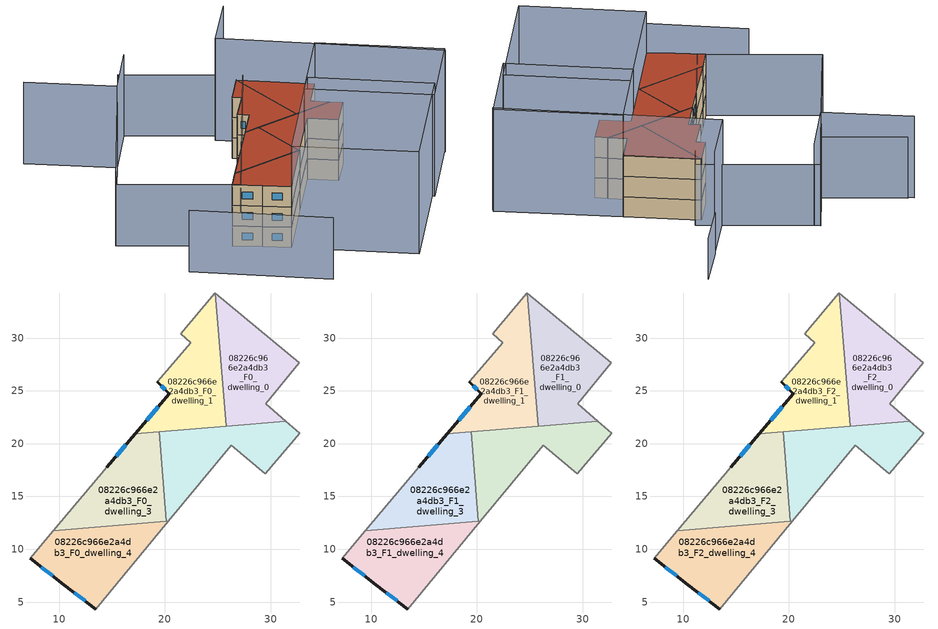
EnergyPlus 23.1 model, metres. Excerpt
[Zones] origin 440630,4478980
08226c966e2a4db3_F0_dwelling_0
 floor ground (EU_floor_Construction): 32.72,27.67 29.54,23.81 31.45,22.14 25.8,21.67 24.76,34.24 z0
 wall adiabatic (EU_wall_Construction): 31.45,22.14 29.54,23.81 32.72,27.67 24.76,34.24 z0:3
 wall to 08226c966e2a4db3_F0_dwelling_1 (EU_wall_Construction): 24.76,34.24 25.8,21.67 z0:3
 wall to 08226c966e2a4db3_F0_dwelling_2 (EU_wall_Construction): 25.8,21.67 31.45,22.14 z0:3
08226c966e2a4db3_F0_dwelling_1
 floor ground (EU_floor_Construction): 24.76,34.24 25.8,21.67 17.2,20.96 20.41,24.75 19.26,25.86 19.3,25.91 22.44,29.57 21.5,30.42 24.72,34.28 z0
 wall outside (EU_wall_Construction): 19.26,25.86 20.41,24.75 17.2,20.96 z0:3
 wall adiabatic (EU_wall_Construction): 24.76,34.24 24.72,34.28 21.5,30.42 22.44,29.57 19.3,25.91 19.26,25.86 z0:3
 wall to 08226c966e2a4db3_F0_dwelling_3 (EU_wall_Construction): 17.2,20.96 19.43,21.15 z0:3
 wall to 08226c966e2a4db3_F0_dwelling_2 (EU_wall_Construction): 19.44,21.15 25.8,21.67 z0:3
 window (EU_Window_Construction): 19.34,23.5 18.26,22.22 / 19.64,25.5 20.03,25.12 z0.99:2.01
08226c966e2a4db3_F0_dwelling_2
 floor ground (EU_floor_Construction): 32.79,20.97 29.48,17.15 26.28,19.86 20.31,12.65 20.14,12.63 19.43,21.15 31.45,22.14 z0
 wall adiabatic (EU_wall_Construction): 20.31,12.65 26.28,19.86 29.48,17.15 32.79,20.97 31.45,22.14 z0:3
 wall to 08226c966e2a4db3_F0_dwelling_3 (EU_wall_Construction): 19.44,21.15 20.14,12.63 z0:3
 wall to 08226c966e2a4db3_F0_dwelling_4 (EU_wall_Construction): 20.14,12.63 20.31,12.65 z0:3
08226c966e2a4db3_F0_dwelling_3
 floor ground (EU_floor_Construction): 19.43,21.15 20.14,12.63 9.42,11.75 14.49,17.76 17.2,20.96 z0
 wall outside (EU_wall_Construction): 17.2,20.96 14.49,17.76 z0:3
 wall adiabatic (EU_wall_Construction): 14.49,17.76 9.42,11.75 z0:3
 wall to 08226c966e2a4db3_F0_dwelling_4 (EU_wall_Construction): 9.42,11.75 20.14,12.63 z0:3
 window (EU_Window_Construction): 16.3,19.9 15.39,18.82 z0.99:2.01
08226c966e2a4db3_F0_dwelling_4
 floor ground (EU_floor_Construction): 20.31,12.65 13.43,4.34 10.4,6.66 7.22,9.13 9.42,11.75 z0
 wall outside (EU_wall_Construction): 7.22,9.13 10.4,6.66 13.43,4.34 z0:3
 wall adiabatic (EU_wall_Construction): 13.43,4.34 20.31,12.65 / 9.42,11.75 7.22,9.13 z0:3
 window (EU_Window_Construction): 11.4,5.89 12.42,5.11 / 8.27,8.31 9.35,7.48 z0.99:2.01
08226c966e2a4db3_F1_dwelling_0
 floor to 08226c966e2a4db3_F0_dwelling_0 (EU_floor_Construction): 32.72,27.67 29.54,23.81 31.45,22.14 25.8,21.67 24.76,34.24 z3
 wall adiabatic (EU_wall_Construction): 31.45,22.14 29.54,23.81 32.72,27.67 24.76,34.24 z3:6
 wall to 08226c966e2a4db3_F1_dwelling_1 (EU_wall_Construction): 24.76,34.24 25.8,21.67 z3:6
 wall to 08226c966e2a4db3_F1_dwelling_2 (EU_wall_Construction): 25.8,21.67 31.45,22.14 z3:6
08226c966e2a4db3_F1_dwelling_1
 floor to 08226c966e2a4db3_F0_dwelling_1 (EU_floor_Construction): 24.76,34.24 25.8,21.67 17.2,20.96 20.41,24.75 19.26,25.86 19.3,25.91 22.44,29.57 21.5,30.42 24.72,34.28 z3
 wall outside (EU_wall_Construction): 19.26,25.86 20.41,24.75 17.2,20.96 z3:6
 wall adiabatic (EU_wall_Construction): 24.76,34.24 24.72,34.28 21.5,30.42 22.44,29.57 19.3,25.91 19.26,25.86 z3:6
 wall to 08226c966e2a4db3_F1_dwelling_3 (EU_wall_Construction): 17.2,20.96 19.43,21.15 z3:6
 wall to 08226c966e2a4db3_F1_dwelling_2 (EU_wall_Construction): 19.44,21.15 25.8,21.67 z3:6
 window (EU_Window_Construction): 19.34,23.5 18.26,22.22 / 19.64,25.5 20.03,25.12 z3.99:5.01
08226c966e2a4db3_F1_dwelling_2
 floor to 08226c966e2a4db3_F0_dwelling_2 (EU_floor_Construction): 32.79,20.97 29.48,17.15 26.28,19.86 20.31,12.65 20.14,12.63 19.43,21.15 31.45,22.14 z3
 wall adiabatic (EU_wall_Construction): 20.31,12.65 26.28,19.86 29.48,17.15 32.79,20.97 31.45,22.14 z3:6
 wall to 08226c966e2a4db3_F1_dwelling_3 (EU_wall_Construction): 19.44,21.15 20.14,12.63 z3:6
 wall to 08226c966e2a4db3_F1_dwelling_4 (EU_wall_Construction): 20.14,12.63 20.31,12.65 z3:6
08226c966e2a4db3_F1_dwelling_3
 floor to 08226c966e2a4db3_F0_dwelling_3 (EU_floor_Construction): 19.43,21.15 20.14,12.63 9.42,11.75 14.49,17.76 17.2,20.96 z3
 wall outside (EU_wall_Construction): 17.2,20.96 14.49,17.76 z3:6
 wall adiabatic (EU_wall_Construction): 14.49,17.76 9.42,11.75 z3:6
 wall to 08226c966e2a4db3_F1_dwelling_4 (EU_wall_Construction): 9.42,11.75 20.14,12.63 z3:6
 window (EU_Window_Construction): 16.3,19.9 15.39,18.82 z3.99:5.01
08226c966e2a4db3_F1_dwelling_4
 floor to 08226c966e2a4db3_F0_dwelling_4 (EU_floor_Construction): 20.31,12.65 13.43,4.34 10.4,6.66 7.22,9.13 9.42,11.75 z3
 wall outside (EU_wall_Construction): 7.22,9.13 10.4,6.66 13.43,4.34 z3:6
 wall adiabatic (EU_wall_Construction): 13.43,4.34 20.31,12.65 / 9.42,11.75 7.22,9.13 z3:6
 window (EU_Window_Construction): 11.4,5.89 12.42,5.11 / 8.27,8.31 9.35,7.48 z3.99:5.01
08226c966e2a4db3_F2_dwelling_0
 floor to 08226c966e2a4db3_F1_dwelling_0 (EU_floor_Construction): 32.72,27.67 29.54,23.81 31.45,22.14 25.8,21.67 24.76,34.24 z6
 wall adiabatic (EU_wall_Construction): 31.45,22.14 29.54,23.81 32.72,27.67 24.76,34.24 z6:9
 wall to 08226c966e2a4db3_F2_dwelling_1 (EU_wall_Construction): 24.76,34.24 25.8,21.67 z6:9
 wall to 08226c966e2a4db3_F2_dwelling_2 (EU_wall_Construction): 25.8,21.67 31.45,22.14 z6:9
 roof outside (EU_roof_Construction): 31.45,22.14 29.54,23.81 32.72,27.67 24.76,34.24 25.8,21.67 z9
08226c966e2a4db3_F2_dwelling_1
 floor to 08226c966e2a4db3_F1_dwelling_1 (EU_floor_Construction): 24.76,34.24 25.8,21.67 17.2,20.96 20.41,24.75 19.26,25.86 19.3,25.91 22.44,29.57 21.5,30.42 24.72,34.28 z6
 wall outside (EU_wall_Construction): 19.26,25.86 20.41,24.75 17.2,20.96 z6:9
 wall adiabatic (EU_wall_Construction): 24.76,34.24 24.72,34.28 21.5,30.42 22.44,29.57 19.3,25.91 19.26,25.86 z6:9
 wall to 08226c966e2a4db3_F2_dwelling_3 (EU_wall_Construction): 17.2,20.96 19.43,21.15 z6:9
 wall to 08226c966e2a4db3_F2_dwelling_2 (EU_wall_Construction): 19.44,21.15 25.8,21.67 z6:9
 window (EU_Window_Construction): 19.34,23.5 18.26,22.22 / 19.64,25.5 20.03,25.12 z6.99:8.01
 roof outside (EU_roof_Construction): 25.8,21.67 24.76,34.24 24.72,34.28 21.5,30.42 22.44,29.57 19.3,25.91 19.26,25.86 20.41,24.75 17.2,20.96 z9
08226c966e2a4db3_F2_dwelling_2
 floor to 08226c966e2a4db3_F1_dwelling_2 (EU_floor_Construction): 32.79,20.97 29.48,17.15 26.28,19.86 20.31,12.65 20.14,12.63 19.43,21.15 31.45,22.14 z6
 wall adiabatic (EU_wall_Construction): 20.31,12.65 26.28,19.86 29.48,17.15 32.79,20.97 31.45,22.14 z6:9
 wall to 08226c966e2a4db3_F2_dwelling_3 (EU_wall_Construction): 19.44,21.15 20.14,12.63 z6:9
 wall to 08226c966e2a4db3_F2_dwelling_4 (EU_wall_Construction): 20.14,12.63 20.31,12.65 z6:9
 roof outside (EU_roof_Construction): 29.48,17.15 32.79,20.97 31.45,22.14 19.43,21.15 20.14,12.63 20.31,12.65 26.28,19.86 z9
08226c966e2a4db3_F2_dwelling_3
 floor to 08226c966e2a4db3_F1_dwelling_3 (EU_floor_Construction): 19.43,21.15 20.14,12.63 9.42,11.75 14.49,17.76 17.2,20.96 z6
 wall outside (EU_wall_Construction): 17.2,20.96 14.49,17.76 z6:9
 wall adiabatic (EU_wall_Construction): 14.49,17.76 9.42,11.75 z6:9
 wall to 08226c966e2a4db3_F2_dwelling_4 (EU_wall_Construction): 9.42,11.75 20.14,12.63 z6:9
 window (EU_Window_Construction): 16.3,19.9 15.39,18.82 z6.99:8.01
 roof outside (EU_roof_Construction): 20.14,12.63 19.43,21.15 17.2,20.96 14.49,17.76 9.42,11.75 z9
08226c966e2a4db3_F2_dwelling_4
 floor to 08226c966e2a4db3_F1_dwelling_4 (EU_floor_Construction): 20.31,12.65 13.43,4.34 10.4,6.66 7.22,9.13 9.42,11.75 z6
 wall outside (EU_wall_Construction): 7.22,9.13 10.4,6.66 13.43,4.34 z6:9
 wall adiabatic (EU_wall_Construction): 13.43,4.34 20.31,12.65 / 9.42,11.75 7.22,9.13 z6:9
 window (EU_Window_Construction): 11.4,5.89 12.42,5.11 / 8.27,8.31 9.35,7.48 z6.99:8.01
 roof outside (EU_roof_Construction): 13.43,4.34 20.31,12.65 9.42,11.75 7.22,9.13 10.4,6.66 z9
shading: 45.83,16.33 22.58,36.05 / 22.58,36.05 28.73,43.29 / 13.42,4.35 26.29,19.86 / 26.29,19.86 39.28,9.08 / 39.28,9.08 26.42,-6.43 / 26.42,-6.43 13.42,4.35 / 32.72,27.67 46,16.7 / 46,16.7 37.42,6.31 / 37.42,6.31 24.14,17.27 / 24.14,17.27 32.72,27.67 z0:15; -1.6,6.08 12.92,-6.29 / -1.35,43.99 8.06,37.56 / 8.06,37.56 -4.94,18.53 / -5.46,17.78 12.58,44.22 / 12.58,44.22 26.2,34.92 / 26.2,34.92 8.16,8.49 / 8.16,8.49 -5.46,17.78 z0:9; 28.63,43.33 33.51,48.95 z0:6; 13.25,43.74 7.36,36.53 / 7.36,36.53 -2.21,44.34 z0:12
[Building]
EU S2 Campaign: North Axis=0; Terrain=City; Solar Distribution=FullExterior
[Site:Location]
Madrid: Latitude=40.5; Longitude=-3.5; Time Zone=1; Elevation=609
[SizingPeriod:WeatherFileDays]
AnnualSizingPeriod: Begin Month=1; Begin Day of Month=1; End Month=12; End Day of Month=31; Day of Week for Start Day=Monday; Use Weather File Daylight Saving Period=No; Use Weather File Rain and Snow Indicators=No
[MATERIAL]
EU_InternalMass_Material: Roughness=MediumRough; Thickness=0.1; Conductivity=1; Density=1800; Specific Heat=900; Thermal Absorptance=0.9; Solar Absorptance=0.7; Visible Absorptance=0.7
[MATERIAL:NOMASS] Roughness=MediumRough; Thermal Absorptance=0.9; Solar Absorptance=0.7; Visible Absorptance=0.7
Name | Thermal Resistance
EU_wall_NoMass | 0.609216
EU_roof_NoMass | 0.513268
EU_floor_NoMass | 0.568163
[WINDOWMATERIAL:SIMPLEGLAZINGSYSTEM]
EU_Window_SimpleGlazing: UFactor=5.50606; Solar Heat Gain Coefficient=0.85; Visible Transmittance=0.85
[CONSTRUCTION]
EU_wall_Construction: EU_wall_NoMass
EU_roof_Construction: EU_roof_NoMass
EU_floor_Construction: EU_floor_NoMass
EU_InternalMass_Construction: EU_InternalMass_Material
EU_Window_Construction: EU_Window_SimpleGlazing
[ZONE] Type=1; Multiplier=1; Ceiling Height=autocalculate; Floor Area=autocalculate; Part of Total Floor Area=Yes
Name | Volume
08226c966e2a4db3_F0_dwelling_0; 08226c966e2a4db3_F1_dwelling_0; 08226c966e2a4db3_F2_dwelling_0 | 166.7
08226c966e2a4db3_F0_dwelling_1; 08226c966e2a4db3_F1_dwelling_1; 08226c966e2a4db3_F2_dwelling_1 | 166.688
08226c966e2a4db3_F0_dwelling_2 | 166.703
08226c966e2a4db3_F1_dwelling_2; 08226c966e2a4db3_F2_dwelling_2 | 166.702
08226c966e2a4db3_F0_dwelling_3; 08226c966e2a4db3_F1_dwelling_3; 08226c966e2a4db3_F2_dwelling_3 | 166.704
08226c966e2a4db3_F0_dwelling_4 | 166.693
08226c966e2a4db3_F1_dwelling_4; 08226c966e2a4db3_F2_dwelling_4 | 166.694
[INTERNALMASS] Construction=EU_InternalMass_Construction
Name | Zone or ZoneList | Surface Area
08226c966e2a4db3_F0_dwelling_0_EU_InternalMass | 08226c966e2a4db3_F0_dwelling_0 | 55.5667
08226c966e2a4db3_F0_dwelling_1_EU_InternalMass | 08226c966e2a4db3_F0_dwelling_1 | 55.5627
08226c966e2a4db3_F0_dwelling_2_EU_InternalMass | 08226c966e2a4db3_F0_dwelling_2 | 55.566
08226c966e2a4db3_F0_dwelling_3_EU_InternalMass | 08226c966e2a4db3_F0_dwelling_3 | 55.5699
08226c966e2a4db3_F0_dwelling_4_EU_InternalMass | 08226c966e2a4db3_F0_dwelling_4 | 55.5647
08226c966e2a4db3_F1_dwelling_0_EU_InternalMass | 08226c966e2a4db3_F1_dwelling_0 | 55.5667
08226c966e2a4db3_F1_dwelling_1_EU_InternalMass | 08226c966e2a4db3_F1_dwelling_1 | 55.5627
08226c966e2a4db3_F1_dwelling_2_EU_InternalMass | 08226c966e2a4db3_F1_dwelling_2 | 55.566
08226c966e2a4db3_F1_dwelling_3_EU_InternalMass | 08226c966e2a4db3_F1_dwelling_3 | 55.5699
08226c966e2a4db3_F1_dwelling_4_EU_InternalMass | 08226c966e2a4db3_F1_dwelling_4 | 55.5647
08226c966e2a4db3_F2_dwelling_0_EU_InternalMass | 08226c966e2a4db3_F2_dwelling_0 | 55.5667
08226c966e2a4db3_F2_dwelling_1_EU_InternalMass | 08226c966e2a4db3_F2_dwelling_1 | 55.5627
08226c966e2a4db3_F2_dwelling_2_EU_InternalMass | 08226c966e2a4db3_F2_dwelling_2 | 55.566
08226c966e2a4db3_F2_dwelling_3_EU_InternalMass | 08226c966e2a4db3_F2_dwelling_3 | 55.5699
08226c966e2a4db3_F2_dwelling_4_EU_InternalMass | 08226c966e2a4db3_F2_dwelling_4 | 55.5647
[OTHEREQUIPMENT] Fuel Type=Electricity; Design Level Calculation Method=Watts/Area; Power per Zone Floor Area=1; Fraction Latent=0; Fraction Radiant=0; Fraction Lost=0; Carbon Dioxide Generation Rate=0; EndUse Subcategory=EU_Step8_InternalGains
Name | Zone or ZoneList or Space or SpaceList | Schedule
EU_Step8_InternalGain_08226c966e2a4db3_F0_dwelling_0_f000 | 08226c966e2a4db3_F0_dwelling_0 | EU_Step8_GainSchedule_08226c966e2a4db3_F0_dwelling_0_f000
EU_Step8_InternalGain_08226c966e2a4db3_F0_dwelling_1_f000 | 08226c966e2a4db3_F0_dwelling_1 | EU_Step8_GainSchedule_08226c966e2a4db3_F0_dwelling_1_f000
EU_Step8_InternalGain_08226c966e2a4db3_F0_dwelling_2_f000 | 08226c966e2a4db3_F0_dwelling_2 | EU_Step8_GainSchedule_08226c966e2a4db3_F0_dwelling_2_f000
EU_Step8_InternalGain_08226c966e2a4db3_F0_dwelling_3_f000 | 08226c966e2a4db3_F0_dwelling_3 | EU_Step8_GainSchedule_08226c966e2a4db3_F0_dwelling_3_f000
EU_Step8_InternalGain_08226c966e2a4db3_F0_dwelling_4_f000 | 08226c966e2a4db3_F0_dwelling_4 | EU_Step8_GainSchedule_08226c966e2a4db3_F0_dwelling_4_f000
EU_Step8_InternalGain_08226c966e2a4db3_F1_dwelling_0_f000 | 08226c966e2a4db3_F1_dwelling_0 | EU_Step8_GainSchedule_08226c966e2a4db3_F1_dwelling_0_f000
EU_Step8_InternalGain_08226c966e2a4db3_F1_dwelling_1_f000 | 08226c966e2a4db3_F1_dwelling_1 | EU_Step8_GainSchedule_08226c966e2a4db3_F1_dwelling_1_f000
EU_Step8_InternalGain_08226c966e2a4db3_F1_dwelling_2_f000 | 08226c966e2a4db3_F1_dwelling_2 | EU_Step8_GainSchedule_08226c966e2a4db3_F1_dwelling_2_f000
EU_Step8_InternalGain_08226c966e2a4db3_F1_dwelling_3_f000 | 08226c966e2a4db3_F1_dwelling_3 | EU_Step8_GainSchedule_08226c966e2a4db3_F1_dwelling_3_f000
EU_Step8_InternalGain_08226c966e2a4db3_F1_dwelling_4_f000 | 08226c966e2a4db3_F1_dwelling_4 | EU_Step8_GainSchedule_08226c966e2a4db3_F1_dwelling_4_f000
EU_Step8_InternalGain_08226c966e2a4db3_F2_dwelling_0_f000 | 08226c966e2a4db3_F2_dwelling_0 | EU_Step8_GainSchedule_08226c966e2a4db3_F2_dwelling_0_f000
EU_Step8_InternalGain_08226c966e2a4db3_F2_dwelling_1_f000 | 08226c966e2a4db3_F2_dwelling_1 | EU_Step8_GainSchedule_08226c966e2a4db3_F2_dwelling_1_f000
EU_Step8_InternalGain_08226c966e2a4db3_F2_dwelling_2_f000 | 08226c966e2a4db3_F2_dwelling_2 | EU_Step8_GainSchedule_08226c966e2a4db3_F2_dwelling_2_f000
EU_Step8_InternalGain_08226c966e2a4db3_F2_dwelling_3_f000 | 08226c966e2a4db3_F2_dwelling_3 | EU_Step8_GainSchedule_08226c966e2a4db3_F2_dwelling_3_f000
EU_Step8_InternalGain_08226c966e2a4db3_F2_dwelling_4_f000 | 08226c966e2a4db3_F2_dwelling_4 | EU_Step8_GainSchedule_08226c966e2a4db3_F2_dwelling_4_f000
[ZONEVENTILATION:DESIGNFLOWRATE] Schedule=EU_AlwaysOn; Design Flow Rate Calculation Method=AirChanges/Hour; Air Changes per Hour=0.752966; Ventilation Type=Natural; Fan Pressure Rise=0; Fan Total Efficiency=1; Constant Term Coefficient=1; Temperature Term Coefficient=0; Velocity Term Coefficient=0; Velocity Squared Term Coefficient=0; Minimum Indoor Temperature=-100; Maximum Indoor Temperature=100; Delta Temperature=-100; Minimum Outdoor Temperature=-100; Maximum Outdoor Temperature=100; Maximum Wind Speed=40
Name | Zone or ZoneList or Space or SpaceList
EU_ConstantAir_08226c966e2a4db3_F0_dwelling_0 | 08226c966e2a4db3_F0_dwelling_0
EU_ConstantAir_08226c966e2a4db3_F0_dwelling_1 | 08226c966e2a4db3_F0_dwelling_1
EU_ConstantAir_08226c966e2a4db3_F0_dwelling_2 | 08226c966e2a4db3_F0_dwelling_2
EU_ConstantAir_08226c966e2a4db3_F0_dwelling_3 | 08226c966e2a4db3_F0_dwelling_3
EU_ConstantAir_08226c966e2a4db3_F0_dwelling_4 | 08226c966e2a4db3_F0_dwelling_4
EU_ConstantAir_08226c966e2a4db3_F1_dwelling_0 | 08226c966e2a4db3_F1_dwelling_0
EU_ConstantAir_08226c966e2a4db3_F1_dwelling_1 | 08226c966e2a4db3_F1_dwelling_1
EU_ConstantAir_08226c966e2a4db3_F1_dwelling_2 | 08226c966e2a4db3_F1_dwelling_2
EU_ConstantAir_08226c966e2a4db3_F1_dwelling_3 | 08226c966e2a4db3_F1_dwelling_3
EU_ConstantAir_08226c966e2a4db3_F1_dwelling_4 | 08226c966e2a4db3_F1_dwelling_4
EU_ConstantAir_08226c966e2a4db3_F2_dwelling_0 | 08226c966e2a4db3_F2_dwelling_0
EU_ConstantAir_08226c966e2a4db3_F2_dwelling_1 | 08226c966e2a4db3_F2_dwelling_1
EU_ConstantAir_08226c966e2a4db3_F2_dwelling_2 | 08226c966e2a4db3_F2_dwelling_2
EU_ConstantAir_08226c966e2a4db3_F2_dwelling_3 | 08226c966e2a4db3_F2_dwelling_3
EU_ConstantAir_08226c966e2a4db3_F2_dwelling_4 | 08226c966e2a4db3_F2_dwelling_4
[HVACTEMPLATE:THERMOSTAT] Constant Heating Setpoint=20; Constant Cooling Setpoint=50
EU_HeatOnly_08226c966e2a4db3_F0_dwelling_0; EU_HeatOnly_08226c966e2a4db3_F0_dwelling_1; EU_HeatOnly_08226c966e2a4db3_F0_dwelling_2; EU_HeatOnly_08226c966e2a4db3_F0_dwelling_3; EU_HeatOnly_08226c966e2a4db3_F0_dwelling_4; EU_HeatOnly_08226c966e2a4db3_F1_dwelling_0; EU_HeatOnly_08226c966e2a4db3_F1_dwelling_1; EU_HeatOnly_08226c966e2a4db3_F1_dwelling_2; EU_HeatOnly_08226c966e2a4db3_F1_dwelling_3; EU_HeatOnly_08226c966e2a4db3_F1_dwelling_4; EU_HeatOnly_08226c966e2a4db3_F2_dwelling_0; EU_HeatOnly_08226c966e2a4db3_F2_dwelling_1; EU_HeatOnly_08226c966e2a4db3_F2_dwelling_2; EU_HeatOnly_08226c966e2a4db3_F2_dwelling_3; EU_HeatOnly_08226c966e2a4db3_F2_dwelling_4
[HVACTEMPLATE:ZONE:IDEALLOADSAIRSYSTEM] System Availability Schedule=EU_AlwaysOn; Maximum Heating Supply Air Temperature=50; Minimum Cooling Supply Air Temperature=13; Maximum Heating Supply Air Humidity Ratio=0.0156; Minimum Cooling Supply Air Humidity Ratio=0.0077; Heating Limit=NoLimit; Cooling Limit=NoLimit; Heating Availability Schedule=EU_AlwaysOn; Cooling Availability Schedule=EU_CoolingOff; Dehumidification Control Type=ConstantSensibleHeatRatio; Cooling Sensible Heat Ratio=0.7; Dehumidification Setpoint=60; Humidification Control Type=None; Humidification Setpoint=30; Outdoor Air Method=None; Outdoor Air Flow Rate per Person=0.00944; Outdoor Air Flow Rate per Zone Floor Area=0; Outdoor Air Flow Rate per Zone=0; Demand Controlled Ventilation Type=None; Outdoor Air Economizer Type=NoEconomizer; Heat Recovery Type=None; Sensible Heat Recovery Effectiveness=0.7; Latent Heat Recovery Effectiveness=0.65
Name | Template Thermostat
08226c966e2a4db3_F0_dwelling_0 | EU_HeatOnly_08226c966e2a4db3_F0_dwelling_0
08226c966e2a4db3_F0_dwelling_1 | EU_HeatOnly_08226c966e2a4db3_F0_dwelling_1
08226c966e2a4db3_F0_dwelling_2 | EU_HeatOnly_08226c966e2a4db3_F0_dwelling_2
08226c966e2a4db3_F0_dwelling_3 | EU_HeatOnly_08226c966e2a4db3_F0_dwelling_3
08226c966e2a4db3_F0_dwelling_4 | EU_HeatOnly_08226c966e2a4db3_F0_dwelling_4
08226c966e2a4db3_F1_dwelling_0 | EU_HeatOnly_08226c966e2a4db3_F1_dwelling_0
08226c966e2a4db3_F1_dwelling_1 | EU_HeatOnly_08226c966e2a4db3_F1_dwelling_1
08226c966e2a4db3_F1_dwelling_2 | EU_HeatOnly_08226c966e2a4db3_F1_dwelling_2
08226c966e2a4db3_F1_dwelling_3 | EU_HeatOnly_08226c966e2a4db3_F1_dwelling_3
08226c966e2a4db3_F1_dwelling_4 | EU_HeatOnly_08226c966e2a4db3_F1_dwelling_4
08226c966e2a4db3_F2_dwelling_0 | EU_HeatOnly_08226c966e2a4db3_F2_dwelling_0
08226c966e2a4db3_F2_dwelling_1 | EU_HeatOnly_08226c966e2a4db3_F2_dwelling_1
08226c966e2a4db3_F2_dwelling_2 | EU_HeatOnly_08226c966e2a4db3_F2_dwelling_2
08226c966e2a4db3_F2_dwelling_3 | EU_HeatOnly_08226c966e2a4db3_F2_dwelling_3
08226c966e2a4db3_F2_dwelling_4 | EU_HeatOnly_08226c966e2a4db3_F2_dwelling_4
[SIZING:ZONE] Zone Cooling Design Supply Air Temperature Input Method=SupplyAirTemperature; Zone Cooling Design Supply Air Temperature=13; Zone Heating Design Supply Air Temperature Input Method=SupplyAirTemperature; Zone Heating Design Supply Air Temperature=50; Zone Cooling Design Supply Air Humidity Ratio=0.008; Zone Heating Design Supply Air Humidity Ratio=0.008; Cooling Design Air Flow Method=DesignDay; Cooling Design Air Flow Rate=0; Cooling Minimum Air Flow per Zone Floor Area=0.000762; Cooling Minimum Air Flow=0; Cooling Minimum Air Flow Fraction=0.2; Heating Design Air Flow Method=DesignDay; Heating Design Air Flow Rate=0; Heating Maximum Air Flow per Zone Floor Area=0.002032; Heating Maximum Air Flow=0.141576; Heating Maximum Air Flow Fraction=0.3; Account for Dedicated Outdoor Air System=No; Dedicated Outdoor Air System Control Strategy=NeutralSupplyAir; Dedicated Outdoor Air Low Setpoint Temperature for Design=autosize; Dedicated Outdoor Air High Setpoint Temperature for Design=autosize; Zone Load Sizing Method=Sensible Load Only No Latent Load; Zone Latent Cooling Design Supply Air Humidity Ratio Input Method=HumidityRatioDifference; Zone Cooling Design Supply Air Humidity Ratio Difference=0.005; Zone Latent Heating Design Supply Air Humidity Ratio Input Method=HumidityRatioDifference; Zone Humidification Design Supply Air Humidity Ratio Difference=0.005
08226c966e2a4db3_F0_dwelling_0; 08226c966e2a4db3_F0_dwelling_1; 08226c966e2a4db3_F0_dwelling_2; 08226c966e2a4db3_F0_dwelling_3; 08226c966e2a4db3_F0_dwelling_4; 08226c966e2a4db3_F1_dwelling_0; 08226c966e2a4db3_F1_dwelling_1; 08226c966e2a4db3_F1_dwelling_2; 08226c966e2a4db3_F1_dwelling_3; 08226c966e2a4db3_F1_dwelling_4; 08226c966e2a4db3_F2_dwelling_0; 08226c966e2a4db3_F2_dwelling_1; 08226c966e2a4db3_F2_dwelling_2; 08226c966e2a4db3_F2_dwelling_3; 08226c966e2a4db3_F2_dwelling_4
[SCHEDULE:CONSTANT]
Name | Hourly Value
EU_AlwaysOn | 1
EU_CoolingOff | 0
[SCHEDULE:FILE] Column Number=1; Rows to Skip at Top=0; Number of Hours of Data=8760; Column Separator=Comma; Interpolate to Timestep=No; Minutes per Item=60; Adjust Schedule for Daylight Savings=Yes
Name | File
EU_Step8_GainSchedule_08226c966e2a4db3_F0_dwelling_0_f000 | ../../schedules/08226c966e2a4db3/08226c966e2a4db3_F0_dwelling_0_f000_gain.csv
EU_Step8_GainSchedule_08226c966e2a4db3_F0_dwelling_1_f000 | ../../schedules/08226c966e2a4db3/08226c966e2a4db3_F0_dwelling_1_f000_gain.csv
EU_Step8_GainSchedule_08226c966e2a4db3_F0_dwelling_2_f000 | ../../schedules/08226c966e2a4db3/08226c966e2a4db3_F0_dwelling_2_f000_gain.csv
EU_Step8_GainSchedule_08226c966e2a4db3_F0_dwelling_3_f000 | ../../schedules/08226c966e2a4db3/08226c966e2a4db3_F0_dwelling_3_f000_gain.csv
EU_Step8_GainSchedule_08226c966e2a4db3_F0_dwelling_4_f000 | ../../schedules/08226c966e2a4db3/08226c966e2a4db3_F0_dwelling_4_f000_gain.csv
EU_Step8_GainSchedule_08226c966e2a4db3_F1_dwelling_0_f000 | ../../schedules/08226c966e2a4db3/08226c966e2a4db3_F1_dwelling_0_f000_gain.csv
EU_Step8_GainSchedule_08226c966e2a4db3_F1_dwelling_1_f000 | ../../schedules/08226c966e2a4db3/08226c966e2a4db3_F1_dwelling_1_f000_gain.csv
EU_Step8_GainSchedule_08226c966e2a4db3_F1_dwelling_2_f000 | ../../schedules/08226c966e2a4db3/08226c966e2a4db3_F1_dwelling_2_f000_gain.csv
EU_Step8_GainSchedule_08226c966e2a4db3_F1_dwelling_3_f000 | ../../schedules/08226c966e2a4db3/08226c966e2a4db3_F1_dwelling_3_f000_gain.csv
EU_Step8_GainSchedule_08226c966e2a4db3_F1_dwelling_4_f000 | ../../schedules/08226c966e2a4db3/08226c966e2a4db3_F1_dwelling_4_f000_gain.csv
EU_Step8_GainSchedule_08226c966e2a4db3_F2_dwelling_0_f000 | ../../schedules/08226c966e2a4db3/08226c966e2a4db3_F2_dwelling_0_f000_gain.csv
EU_Step8_GainSchedule_08226c966e2a4db3_F2_dwelling_1_f000 | ../../schedules/08226c966e2a4db3/08226c966e2a4db3_F2_dwelling_1_f000_gain.csv
EU_Step8_GainSchedule_08226c966e2a4db3_F2_dwelling_2_f000 | ../../schedules/08226c966e2a4db3/08226c966e2a4db3_F2_dwelling_2_f000_gain.csv
EU_Step8_GainSchedule_08226c966e2a4db3_F2_dwelling_3_f000 | ../../schedules/08226c966e2a4db3/08226c966e2a4db3_F2_dwelling_3_f000_gain.csv
EU_Step8_GainSchedule_08226c966e2a4db3_F2_dwelling_4_f000 | ../../schedules/08226c966e2a4db3/08226c966e2a4db3_F2_dwelling_4_f000_gain.csv
